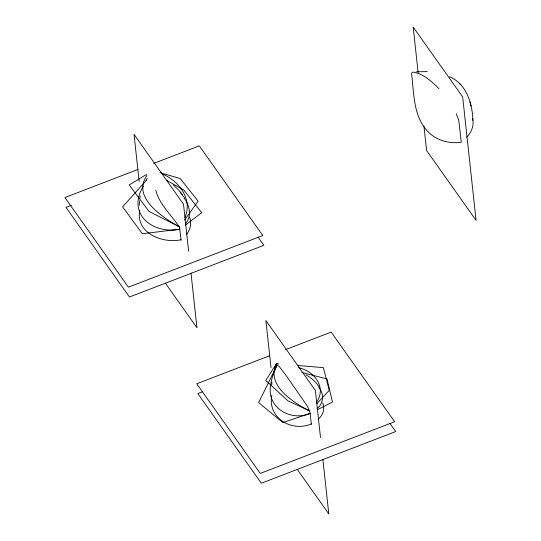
<?xml version="1.0" encoding="UTF-8"?>
<svg xmlns="http://www.w3.org/2000/svg" width="541" height="541" viewBox="0 0 541 541"><rect width="100%" height="100%" fill="white"/><g stroke="black" fill="none" stroke-linecap="round" stroke-linejoin="round"><path stroke-width="0.81" d="M139.253 205.438L139.585 200.772M271.859 395.282C267.261 417.963 291.822 432.428 311.339 423.901M271.744 384.556L271.981 382.514M139.855 198.371L140.193 196.025M139.788 210.158C135.155 232.88 162.53 243.863 181.046 239.758M184.927 217.448C193.13 199.054 178.334 179.903 161.319 173.647M143.636 185.935C125.992 213.519 152.67 234.672 179.903 229.228L142.317 233.712L122.591 206.845L146.503 180.254M316.323 402.605C327.102 387.674 314.362 370.95 298.585 367.758M145.989 180.275L147.395 178.212M184.515 220.16L198.121 201.171L180.241 178.584L160.156 172.674M185.367 223.873C191.893 216.535 189.837 205.384 184.197 198.175M186.51 234.395C190.554 229.682 191.73 222.791 189.566 216.975M466.673 137.272C471.475 132.383 474.45 125.167 472.476 118.344M317.215 408.624C323.586 403.525 324.336 393.679 318.859 387.66M318.365 419.153C322.882 415.211 325.357 408.462 322.652 402.808M316.769 403.769L329.273 390.365L323.342 367.63L297.354 365.459M146.996 175.44C131.26 197.391 163.22 217.976 179.659 226.943L149.046 211.443L129.198 184.948L146.455 174.472M185.198 225.232L201.732 212.735L183.757 189.959L166.283 180.173M317.628 409.605L332.492 402.078L327.001 378.95L301.824 372.472M138.002 169.441L64.913 197.539L128.4 287.197L262.791 235.531L199.311 145.881L153.725 163.402M71.48 205.235L65.975 207.352L129.461 297.009L263.859 245.344L257.996 237.073M269.864 355.66L196.768 383.758L260.255 473.416L394.653 421.75L331.166 332.1L285.58 349.621M202.55 391.758L197.837 393.571L261.323 483.228L395.714 431.562L389.858 423.292M416.556 71.797L427.309 71.615M278.074 363.85L276.397 363.708L265.807 380.506L288.042 400.895L309.946 411.086C293.668 402.687 265.719 385.679 276.397 363.708L278.06 363.897M449.436 76.741C466.538 83.801 472.286 103.399 472.929 120.312M305.956 374.852C311.231 377.841 316.093 381.885 319.176 387.173M173.167 184.751L178.895 190.297L184.65 198.162M439.035 88.717C431.86 81.637 423.569 73.799 413.27 72.122C411.316 71.939 411.559 74.3 411.789 75.564C413.98 94.053 413.513 115.111 426.538 130.063C434.876 140.085 448.611 144.062 461.263 142.263L458.836 120.886A3.841 0.751 72.8 0 0 458.43 119.311L456.246 113.711M459.62 83.584L460.384 84.389M180.383 192.041L182.29 194.51M165.397 283.186L196.944 327.731L191.007 273.131M297.259 469.405L328.8 513.95L322.869 459.35M155.794 190.29C159.554 204.85 171.26 214.682 179.071 226.699A3.841 1.231 65 0 1 179.632 228.214L181.107 240.319M470.021 101.918L471.008 106.09M418.105 72.406L413.182 27.05L462.677 96.947L476.087 220.424L426.592 150.526L423.948 126.168M320.495 437.513L315.389 390.474L265.895 320.576L271 367.616M311.4 424.462L309.993 412.404L307.592 406.494L285.925 375.217L279.257 366.541L276.985 364.945A3.76 0.974 69 0 0 276.721 365.418L276.715 366.48M188.64 251.295L183.527 204.255L134.033 134.357L139.145 181.397M270.716 384.752C266.111 407.434 290.679 421.899 310.189 413.371L282.842 422.575L258.652 402.612L276.647 365.993L273.76 372.661L271.798 378.923L270.716 384.752"/></g></svg>
